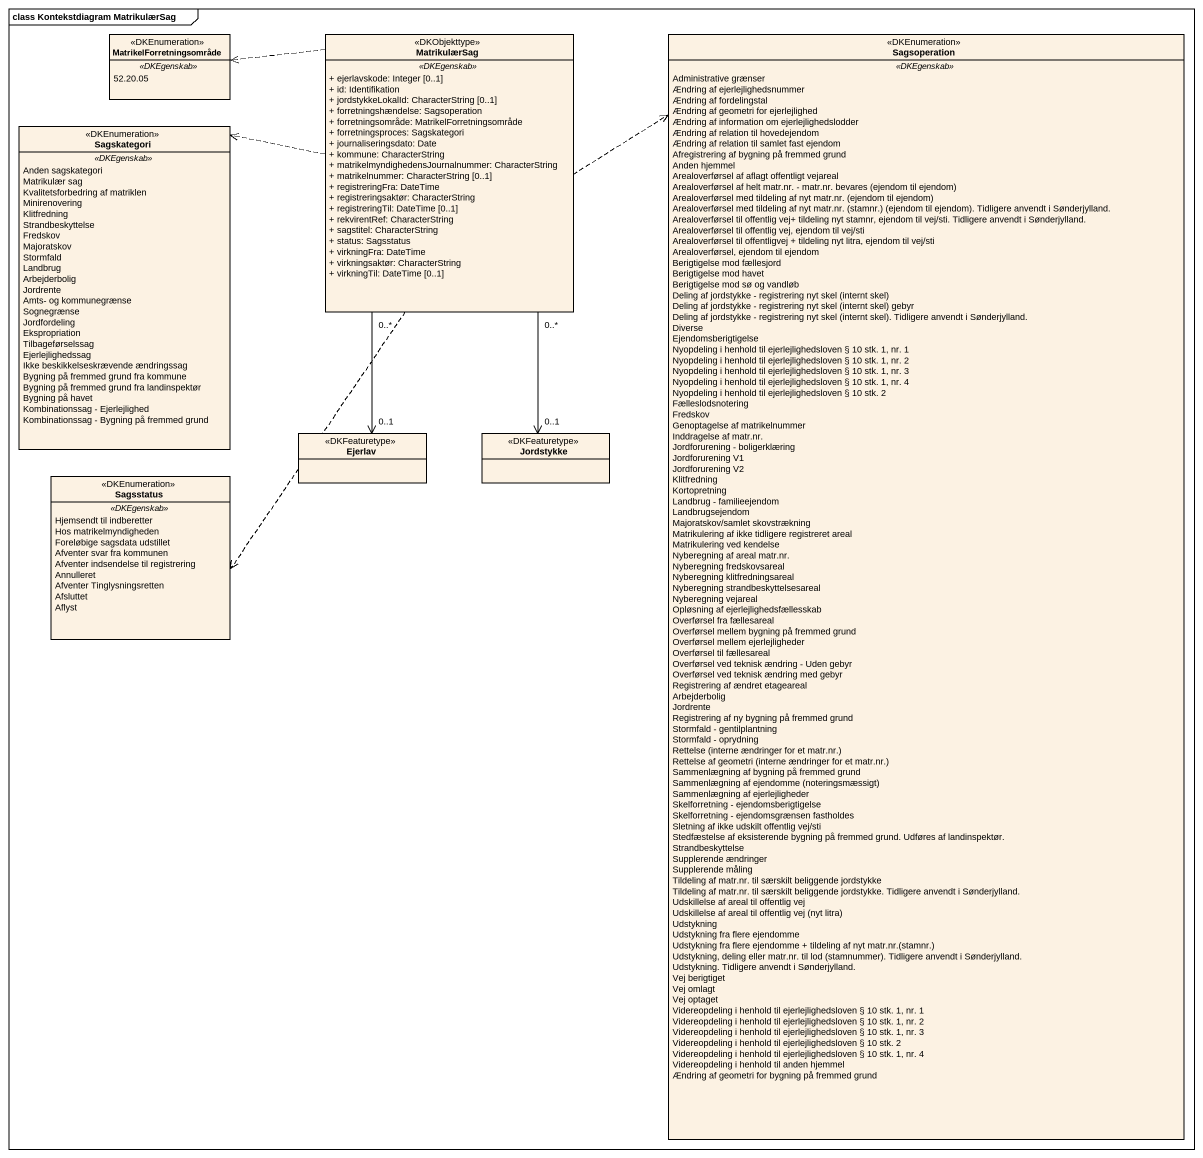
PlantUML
@startuml
mainframe class Kontekstdiagram MatrikulærSag
hide circle
hide empty members
skinparam classAttributeIconSize 0
enum MatrikelForretningsområde <<DKEnumeration>> {
  .. <<DKEgenskab>> ..
  52.20.05
}
class MatrikulærSag <<DKObjekttype>> {
  .. <<DKEgenskab>> ..
  + ejerlavskode: Integer [0..1]
  + id: Identifikation
  + jordstykkeLokalId: CharacterString [0..1]
  + forretningshændelse: Sagsoperation
  + forretningsområde: MatrikelForretningsområde
  + forretningsproces: Sagskategori
  + journaliseringsdato: Date
  + kommune: CharacterString
  + matrikelmyndighedensJournalnummer: CharacterString
  + matrikelnummer: CharacterString [0..1]
  + registreringFra: DateTime
  + registreringsaktør: CharacterString
  + registreringTil: DateTime [0..1]
  + rekvirentRef: CharacterString
  + sagstitel: CharacterString
  + status: Sagsstatus
  + virkningFra: DateTime
  + virkningsaktør: CharacterString
  + virkningTil: DateTime [0..1]
}
enum Sagsoperation <<DKEnumeration>> {
  .. <<DKEgenskab>> ..
  Administrative grænser
  Ændring af ejerlejlighedsnummer
  Ændring af fordelingstal
  Ændring af geometri for ejerlejlighed
  Ændring af information om ejerlejlighedslodder
  Ændring af relation til hovedejendom
  Ændring af relation til samlet fast ejendom
  Afregistrering af bygning på fremmed grund
  Anden hjemmel
  Arealoverførsel af aflagt offentligt vejareal
  {field} Arealoverførsel af helt matr.nr. - matr.nr. bevares (ejendom til ejendom)
  {field} Arealoverførsel med tildeling af nyt matr.nr. (ejendom til ejendom)
  {field} Arealoverførsel med tildeling af nyt matr.nr. (stamnr.) (ejendom til ejendom). Tidligere anvendt i Sønderjylland.
  Arealoverførsel til offentlig vej+ tildeling nyt stamnr, ejendom til vej/sti. Tidligere anvendt i Sønderjylland.
  Arealoverførsel til offentlig vej, ejendom til vej/sti
  Arealoverførsel til offentligvej + tildeling nyt litra, ejendom til vej/sti
  Arealoverførsel, ejendom til ejendom
  Berigtigelse mod fællesjord
  Berigtigelse mod havet
  Berigtigelse mod sø og vandløb
  {field} Deling af jordstykke - registrering nyt skel (internt skel)
  {field} Deling af jordstykke - registrering nyt skel (internt skel) gebyr
  {field} Deling af jordstykke - registrering nyt skel (internt skel). Tidligere anvendt i Sønderjylland.
  Diverse
  Ejendomsberigtigelse
  Nyopdeling i henhold til ejerlejlighedsloven § 10 stk. 1, nr. 1
  Nyopdeling i henhold til ejerlejlighedsloven § 10 stk. 1, nr. 2
  Nyopdeling i henhold til ejerlejlighedsloven § 10 stk. 1, nr. 3
  Nyopdeling i henhold til ejerlejlighedsloven § 10 stk. 1, nr. 4
  Nyopdeling i henhold til ejerlejlighedsloven § 10 stk. 2
  Fælleslodsnotering
  Fredskov
  Genoptagelse af matrikelnummer
  Inddragelse af matr.nr.
  Jordforurening - boligerklæring
  Jordforurening V1
  Jordforurening V2
  Klitfredning
  Kortopretning
  Landbrug - familieejendom
  Landbrugsejendom
  Majoratskov/samlet skovstrækning
  Matrikulering af ikke tidligere registreret areal
  Matrikulering ved kendelse
  Nyberegning af areal matr.nr.
  Nyberegning fredskovsareal
  Nyberegning klitfredningsareal
  Nyberegning strandbeskyttelsesareal
  Nyberegning vejareal
  Opløsning af ejerlejlighedsfællesskab
  Overførsel fra fællesareal
  Overførsel mellem bygning på fremmed grund
  Overførsel mellem ejerlejligheder
  Overførsel til fællesareal
  Overførsel ved teknisk ændring - Uden gebyr
  Overførsel ved teknisk ændring med gebyr
  Registrering af ændret etageareal
  Arbejderbolig
  Jordrente
  Registrering af ny bygning på fremmed grund
  Stormfald - gentilplantning
  Stormfald - oprydning
  {field} Rettelse (interne ændringer for et matr.nr.)
  {field} Rettelse af geometri (interne ændringer for et matr.nr.)
  Sammenlægning af bygning på fremmed grund
  {field} Sammenlægning af ejendomme (noteringsmæssigt)
  Sammenlægning af ejerlejligheder
  Skelforretning - ejendomsberigtigelse
  Skelforretning - ejendomsgrænsen fastholdes
  Sletning af ikke udskilt offentlig vej/sti
  Stedfæstelse af eksisterende bygning på fremmed grund. Udføres af landinspektør.
  Strandbeskyttelse
  Supplerende ændringer
  Supplerende måling
  Tildeling af matr.nr. til særskilt beliggende jordstykke
  Tildeling af matr.nr. til særskilt beliggende jordstykke. Tidligere anvendt i Sønderjylland.
  Udskillelse af areal til offentlig vej
  {field} Udskillelse af areal til offentlig vej (nyt litra)
  Udstykning
  Udstykning fra flere ejendomme
  {field} Udstykning fra flere ejendomme + tildeling af nyt matr.nr.(stamnr.)
  {field} Udstykning, deling eller matr.nr. til lod (stamnummer). Tidligere anvendt i Sønderjylland.
  Udstykning. Tidligere anvendt i Sønderjylland.
  Vej berigtiget
  Vej omlagt
  Vej optaget
  Videreopdeling i henhold til ejerlejlighedsloven § 10 stk. 1, nr. 1
  Videreopdeling i henhold til ejerlejlighedsloven § 10 stk. 1, nr. 2
  Videreopdeling i henhold til ejerlejlighedsloven § 10 stk. 1, nr. 3
  Videreopdeling i henhold til ejerlejlighedsloven § 10 stk. 2
  Videreopdeling i henhold til ejerlejlighedsloven § 10 stk. 1, nr. 4
  Videreopdeling i henhold til anden hjemmel
  Ændring af geometri for bygning på fremmed grund
}
enum Sagskategori <<DKEnumeration>> {
  .. <<DKEgenskab>> ..
  Anden sagskategori
  Matrikulær sag
  Kvalitetsforbedring af matriklen
  Minirenovering
  Klitfredning
  Strandbeskyttelse
  Fredskov
  Majoratskov
  Stormfald
  Landbrug
  Arbejderbolig
  Jordrente
  Amts- og kommunegrænse
  Sognegrænse
  Jordfordeling
  Ekspropriation
  Tilbageførselssag
  Ejerlejlighedssag
  Ikke beskikkelseskrævende ændringssag
  Bygning på fremmed grund fra kommune
  Bygning på fremmed grund fra landinspektør
  Bygning på havet
  Kombinationssag - Ejerlejlighed
  Kombinationssag - Bygning på fremmed grund
}
class Ejerlav <<DKFeaturetype>>
class Jordstykke <<DKFeaturetype>>
enum Sagsstatus <<DKEnumeration>> {
  .. <<DKEgenskab>> ..
  Hjemsendt til indberetter
  Hos matrikelmyndigheden
  Foreløbige sagsdata udstillet
  Afventer svar fra kommunen
  Afventer indsendelse til registrering
  Annulleret
  Afventer Tinglysningsretten
  Afsluttet
  Aflyst
}
MatrikulærSag .left.> MatrikelForretningsområde
MatrikulærSag ..> Sagsoperation
MatrikulærSag .left.> Sagskategori
MatrikulærSag "0..*" --> "0..1" Ejerlav
MatrikulærSag "0..*" --> "0..1" Jordstykke
MatrikulærSag ..> Sagsstatus
@enduml
